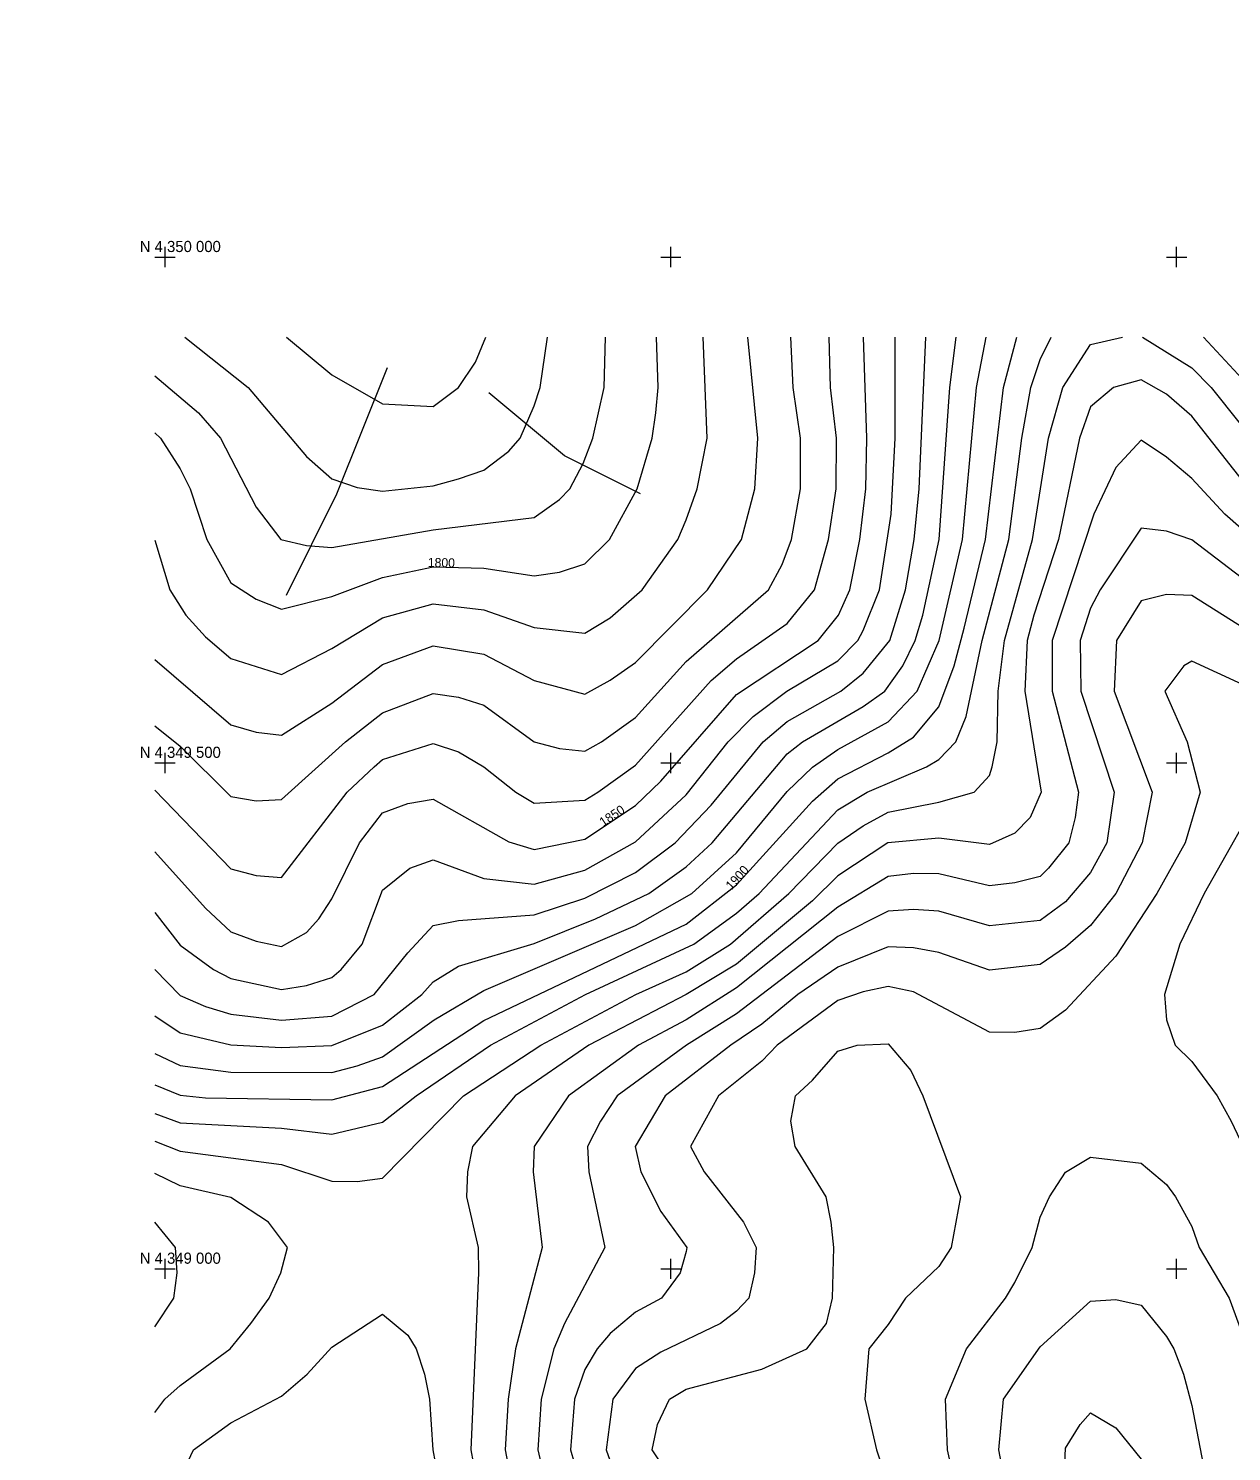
# Model space of a CAD drawing. Header units: metres. Extents: x 732250 to 738810, y 4346021 to 4350226.
# Drawn here: x 732865 to 734054, y 4348819 to 4350226 of the extents above; entities that cross this region are included whole.
import ezdxf
from ezdxf.enums import TextEntityAlignment as Align

# ---------------------------------------------------------------- set-up
doc = ezdxf.new("R2010")
doc.units = ezdxf.units.M
for name, color, linetype in [('GRID-COORDINATES', 8, 'Continuous'), ('STREAM', 150, 'Continuous'), ('TOPO-CONTOUR-MAJOR', 8, 'Continuous'), ('TOPO-CONTOUR-MINOR', 252, 'Continuous'), ('TOPO-TEXT', 8, 'Continuous')]:
    doc.layers.add(name, color=color, linetype=linetype)

msp = doc.modelspace()

# ---------------------------------------------------------------- linework, layer by layer
at = {"layer": 'GRID-COORDINATES'}
for p, q in [((733000, 4349990), (733000, 4350010)), ((733500, 4349990), (733500, 4350010)), ((734000, 4349990), (734000, 4350010)), ((732990, 4350000), (733010, 4350000)), ((733490, 4350000), (733510, 4350000)), ((733990, 4350000), (734010, 4350000)), ((732990, 4349500), (733010, 4349500)), ((733000, 4349490), (733000, 4349510)), ((733490, 4349500), (733510, 4349500)), ((733500, 4349490), (733500, 4349510)), ((733990, 4349500), (734010, 4349500)), ((734000, 4349490), (734000, 4349510)), ((733000, 4348990), (733000, 4349010)), ((733500, 4348990), (733500, 4349010)), ((734000, 4348990), (734000, 4349010)), ((732990, 4349000), (733010, 4349000)), ((733490, 4349000), (733510, 4349000)), ((733990, 4349000), (734010, 4349000))]:
    msp.add_line(p, q, dxfattribs=at)
at = {"layer": 'STREAM'}
for points in [[(733120, 4349666), (733170, 4349766), (733220, 4349891)], [(733470, 4349766), (733395, 4349803.5), (733320, 4349866)]]:
    msp.add_lwpolyline(points, dxfattribs=at)
at = {"layer": 'TOPO-CONTOUR-MAJOR'}
for points in [[(732990, 4349826.2), (732995.6, 4349821), (733015, 4349790.8), (733024.8, 4349771), (733041.2, 4349721), (733065, 4349678.1), (733090, 4349661.9), (733115, 4349652), (733165, 4349664.6), (733215, 4349683.3), (733265, 4349693.7), (733315, 4349692.6), (733365, 4349684.8), (733390, 4349688.5), (733415, 4349696.7), (733439.5, 4349721), (733466.7, 4349771), (733481.6, 4349821), (733485.2, 4349846), (733487.6, 4349871), (733485.7, 4349921)], [(732990, 4349412.3), (733040, 4349356.6), (733065, 4349333), (733090, 4349324), (733115, 4349318.6), (733140, 4349332.5), (733152, 4349346), (733165, 4349365.6), (733192.2, 4349421), (733215, 4349450.7), (733240, 4349459.9), (733265, 4349464.2), (733340, 4349422.1), (733365, 4349414.6), (733415, 4349424.7), (733465, 4349457.8), (733490, 4349482), (733565, 4349567.5), (733645.5, 4349621), (733665.6, 4349646), (733677, 4349671), (733686.7, 4349721), (733692.8, 4349771), (733693.7, 4349821), (733690.3, 4349921)], [(732990, 4349181.8), (733015, 4349171.7), (733040, 4349169.1), (733165, 4349167), (733215, 4349180.3), (733315, 4349245.5), (733515, 4349340.8), (733565, 4349379.4), (733640, 4349462.2), (733665, 4349484.3), (733715, 4349509.9), (733740, 4349525.4), (733765, 4349555.6), (733780.2, 4349596), (733790, 4349633.2), (733811.2, 4349721), (733828.8, 4349871), (733842.1, 4349921)], [(734112.7, 4349646), (734015, 4349720.4), (733990, 4349729.2), (733965, 4349732), (733924.3, 4349671), (733915, 4349652.9), (733904.8, 4349621), (733905.2, 4349571), (733938.4, 4349471), (733930.9, 4349421), (733915, 4349391.8), (733890, 4349362.6), (733865, 4349344.2), (733815, 4349339), (733765, 4349353.5), (733740, 4349355.1), (733715, 4349353.5), (733665, 4349328.3), (733565, 4349252), (733515.6, 4349221), (733447, 4349171), (733430.5, 4349146), (733417.7, 4349121), (733418.9, 4349096), (733434.7, 4349021), (733394.9, 4348946), (733384.2, 4348921), (733371.8, 4348871), (733368.6, 4348821), (733379.9, 4348771)], [(733888, 4348771), (733890, 4348822.8), (733904.5, 4348846), (733915, 4348857.6), (733940, 4348842.8), (733965, 4348811.9)]]:
    msp.add_lwpolyline(points, dxfattribs=at)
at = {"layer": 'TOPO-CONTOUR-MINOR'}
for points in [[(732990, 4349882.8), (733033.1, 4349846), (733054.9, 4349821), (733090, 4349752.9), (733114.6, 4349721), (733140, 4349714.8), (733165, 4349713), (733265, 4349730.3), (733365, 4349742.6), (733390, 4349760.5), (733400.1, 4349771), (733413.4, 4349796), (733423, 4349821), (733434.1, 4349871), (733435.3, 4349921)], [(732990, 4349720.1), (733004.7, 4349671), (733020.5, 4349646), (733040, 4349624.5), (733065, 4349603.4), (733115, 4349587.4), (733165, 4349613.1), (733215, 4349643.3), (733265, 4349657.3), (733315, 4349651.5), (733365, 4349633.8), (733415, 4349628.4), (733440, 4349643.4), (733471.8, 4349671), (733507, 4349721), (733515, 4349740.2), (733526.2, 4349771), (733535.9, 4349821), (733532, 4349921)], [(732990, 4349602.4), (733065, 4349537.8), (733090, 4349530.5), (733115, 4349527.3), (733165, 4349559.1), (733215, 4349597.4), (733265, 4349615.8), (733315, 4349607.4), (733365, 4349581.6), (733415, 4349568.1), (733440, 4349581.7), (733465, 4349599.3), (733536.4, 4349671), (733569.7, 4349721), (733583.1, 4349771), (733586.1, 4349821), (733576.2, 4349921)], [(732990, 4349536.7), (733015, 4349516.5), (733065, 4349466.7), (733090, 4349462.5), (733115, 4349463.9), (733178.5, 4349521), (733215, 4349549.7), (733265, 4349568.6), (733290, 4349565), (733315, 4349557.1), (733365, 4349520.9), (733390, 4349514.2), (733415, 4349511.5), (733431.4, 4349521), (733465, 4349544.9), (733515, 4349600.2), (733596.5, 4349671), (733609.9, 4349696), (733619.4, 4349721), (733628.1, 4349771), (733628.1, 4349821), (733620.9, 4349871), (733618.7, 4349921)], [(732990, 4349473), (733065, 4349395.4), (733090, 4349388.7), (733115, 4349386.8), (733180, 4349471), (733206.7, 4349496), (733215, 4349503.3), (733265, 4349519.2), (733290, 4349510.9), (733315, 4349496.3), (733346.7, 4349471), (733365, 4349460.2), (733415, 4349463.3), (733427.9, 4349471), (733465, 4349497.9), (733540, 4349581.6), (733565, 4349602.8), (733615, 4349637.9), (733642.1, 4349671), (733655.9, 4349721), (733663.6, 4349771), (733663.7, 4349821), (733657.8, 4349871), (733656.6, 4349921)], [(732990, 4349352.2), (733015, 4349320), (733047.9, 4349296), (733065, 4349286.9), (733115, 4349276.1), (733140, 4349280), (733165, 4349287.8), (733174.1, 4349296), (733195, 4349321), (733215, 4349374.3), (733242, 4349396), (733265, 4349404.1), (733315, 4349385.8), (733365, 4349380.2), (733415, 4349394), (733465, 4349422), (733515, 4349468.5), (733556.7, 4349521), (733581.3, 4349546), (733614.7, 4349571), (733665, 4349600.8), (733684.9, 4349621), (733690, 4349630.9), (733706.2, 4349671), (733717.8, 4349746), (733721.8, 4349821), (733721.6, 4349921)], [(732990, 4349295.8), (733015, 4349270.2), (733040, 4349259.2), (733065, 4349251.6), (733115, 4349245.7), (733165, 4349249.7), (733206.9, 4349271), (733240, 4349312.3), (733265, 4349339.3), (733290, 4349344.2), (733365, 4349349.9), (733415, 4349366.2), (733465, 4349391.7), (733504.4, 4349421), (733540, 4349458.3), (733591.3, 4349521), (733615, 4349541), (733668, 4349571), (733690, 4349588.6), (733716.6, 4349621), (733731.9, 4349671), (733740.4, 4349721), (733745.5, 4349771), (733752, 4349921)], [(732990, 4349250), (733015, 4349233.1), (733065, 4349221.3), (733115, 4349218.8), (733165, 4349220.8), (733215, 4349240.8), (733253.9, 4349271), (733265, 4349283.6), (733290, 4349299.2), (733365, 4349321.7), (733425.7, 4349346), (733478.3, 4349371), (733515, 4349397.3), (733540.8, 4349421), (733615, 4349508.9), (733630.2, 4349521), (733690, 4349555.8), (733711.4, 4349571), (733729.2, 4349596), (733741.6, 4349621), (733749, 4349646), (733765.2, 4349721), (733775.8, 4349871), (733781.9, 4349921)], [(732990, 4349212.8), (733015, 4349201), (733065, 4349194.4), (733165, 4349194.1), (733190, 4349200.6), (733215, 4349209.5), (733266.2, 4349246), (733315, 4349275), (733465, 4349339.4), (733520.9, 4349371), (733565, 4349411.3), (733615, 4349471.9), (733640, 4349495.8), (733665, 4349513.4), (733715, 4349540.7), (733743.4, 4349571), (733765.3, 4349621), (733788.4, 4349721), (733802.2, 4349871), (733811.6, 4349921)], [(732990, 4349153.4), (733015, 4349144.2), (733115, 4349139), (733165, 4349133.2), (733215, 4349144.9), (733248.4, 4349171), (733321.6, 4349221), (733415.8, 4349271), (733522.7, 4349321), (733565, 4349351.4), (733587.2, 4349371), (733665, 4349453.5), (733694.2, 4349471), (733752.9, 4349496), (733765, 4349503.4), (733781.8, 4349521), (733791.9, 4349546), (733807.9, 4349621), (733834.2, 4349721), (733847, 4349821), (733855.9, 4349871), (733865, 4349898.9), (733875.9, 4349921)], [(732990, 4349126.3), (733015, 4349116.3), (733115, 4349103), (733165, 4349086.5), (733190, 4349086.2), (733215, 4349089.5), (733294.9, 4349171), (733371.5, 4349221), (733465.3, 4349271), (733515, 4349293.4), (733559, 4349321), (733616.8, 4349371), (733665, 4349420.8), (733690, 4349437.8), (733715, 4349451.5), (733765, 4349461.4), (733799.8, 4349471), (733815, 4349487.6), (733817.7, 4349496), (733822.7, 4349521), (733823.7, 4349571), (733829.8, 4349621), (733857.4, 4349721), (733873.5, 4349821), (733887.6, 4349871), (733915, 4349913.6), (733946.5, 4349921)], [(733019.5, 4349921), (733082.3, 4349871), (733140, 4349802.8), (733165, 4349780.9), (733190, 4349772.2), (733215, 4349768.7), (733265, 4349773.9), (733290, 4349780.7), (733315, 4349789.4), (733340, 4349808.2), (733351.2, 4349821), (733365, 4349853.1), (733370.7, 4349871), (733378.2, 4349921)], [(733120.2, 4349921), (733165, 4349883.6), (733215, 4349855), (733265, 4349852.4), (733290.1, 4349871), (733306.8, 4349896), (733317, 4349921)], [(733966.2, 4349921), (734015, 4349890.4), (734034.3, 4349871), (734090, 4349801)], [(734026.6, 4349921), (734065, 4349879.2)], [(734065, 4349779.3), (734015, 4349842.9), (733990, 4349864.6), (733965, 4349878.6), (733937.7, 4349871), (733915, 4349851.9), (733904, 4349821), (733883.1, 4349721), (733858.8, 4349646), (733852.4, 4349621), (733850, 4349571), (733866.1, 4349471), (733855.1, 4349446), (733840, 4349430.7), (733815, 4349419.5), (733765, 4349425.5), (733714.6, 4349421), (733665, 4349388.3), (733640, 4349363.8), (733565, 4349301.2), (733515, 4349271), (733419.1, 4349221), (733346.2, 4349171), (733303.9, 4349121), (733299, 4349096), (733298.1, 4349071), (733309.4, 4349021), (733310, 4348996), (733302.2, 4348821), (733311.5, 4348771)], [(734104.3, 4349696), (734047.8, 4349746), (734015, 4349781.3), (733990, 4349802.2), (733965, 4349819.1), (733940, 4349792), (733918.2, 4349746), (733877.1, 4349621), (733877.1, 4349571), (733903.1, 4349471), (733899.7, 4349446), (733893.3, 4349421), (733873.5, 4349396), (733865, 4349387.7), (733840, 4349381.5), (733815, 4349378.7), (733765, 4349390.3), (733740, 4349390.7), (733715, 4349387.9), (733665, 4349357.3), (733565, 4349277.7), (733515, 4349246.2), (733468.2, 4349221), (733398.8, 4349171), (733365, 4349121), (733363.9, 4349096), (733372.7, 4349021), (733346.4, 4348921), (733339.3, 4348871), (733336.2, 4348821), (733345.7, 4348771)], [(734115, 4349602.5), (734015, 4349665.6), (733990, 4349666.4), (733965, 4349660.2), (733940.5, 4349621), (733938.3, 4349571), (733975.9, 4349471), (733966, 4349421), (733940, 4349370.8), (733915, 4349339.2), (733890, 4349318), (733865, 4349300.9), (733815, 4349295.3), (733765, 4349312.6), (733740, 4349317.4), (733715, 4349318.3), (733665, 4349298), (733625.6, 4349271), (733590, 4349241.9), (733559.2, 4349221), (733494.4, 4349171), (733464.9, 4349121), (733470.2, 4349096), (733490, 4349056.6), (733515.7, 4349021), (733515, 4349017.2), (733509.3, 4348996), (733490.7, 4348971), (733465, 4348957.1), (733440, 4348935.9), (733427.2, 4348921), (733415, 4348900.6), (733404.7, 4348871), (733400.7, 4348821), (733415.3, 4348771)], [(734090, 4349566.1), (734015, 4349600.6), (734007.2, 4349596), (733988.3, 4349571), (734010.5, 4349521), (734023.2, 4349471), (734008.3, 4349421), (733980.3, 4349371), (733940, 4349309.1), (733890, 4349255.6), (733865, 4349237.4), (733840, 4349233.6), (733815, 4349234), (733740, 4349273.9), (733715, 4349278.9), (733690, 4349273.6), (733665, 4349265.2), (733605, 4349221), (733590, 4349205.3), (733547.2, 4349171), (733519.4, 4349121), (733533, 4349096), (733571.7, 4349046), (733584.5, 4349021), (733582.6, 4348996), (733577.1, 4348971), (733565, 4348958.1), (733549.2, 4348946), (733490, 4348917.6), (733465, 4348901.4), (733442.8, 4348871), (733436, 4348821), (733445, 4348796)], [(734090, 4349482.2), (734027.1, 4349371), (734003.1, 4349321), (733987.9, 4349271), (733990.1, 4349246), (733998.5, 4349221), (734015, 4349204.8), (734040, 4349171), (734054, 4349146), (734065.7, 4349121)], [(733490, 4348808.1), (733481.7, 4348821), (733486.7, 4348846), (733498.7, 4348871), (733515, 4348880.9), (733590, 4348900.9), (733634.5, 4348921), (733653.8, 4348946), (733659.8, 4348971), (733661.1, 4349021), (733658.4, 4349046), (733653.5, 4349071), (733622.9, 4349121), (733618.5, 4349146), (733623.1, 4349171), (733640, 4349186.3), (733665, 4349215.1), (733684.3, 4349221), (733715, 4349222.2), (733737.3, 4349196), (733749.2, 4349171), (733786.2, 4349071), (733777.2, 4349021), (733765, 4349002.2), (733731.9, 4348971), (733715, 4348945), (733695.6, 4348921), (733691.8, 4348871), (733703.3, 4348821), (733719.9, 4348771)], [(733784.8, 4348771), (733773.4, 4348821), (733771.4, 4348871), (733792.2, 4348921), (733830.8, 4348971), (733840, 4348986.6), (733857.2, 4349021), (733865, 4349051), (733874.3, 4349071), (733890, 4349095.6), (733915, 4349110.2), (733965, 4349104.4), (733990, 4349083.2), (733998.9, 4349071), (734015, 4349041.9), (734022.4, 4349021), (734052, 4348971), (734065, 4348935), (734068.3, 4348921), (734069.5, 4348821), (734085.2, 4348721)], [(732990, 4348857.8), (732999.9, 4348871), (733015, 4348884.7), (733064.4, 4348921), (733084.8, 4348946), (733102.8, 4348971), (733114.4, 4348996), (733121, 4349021), (733102.4, 4349046), (733065, 4349070.5), (733015, 4349082.1), (732990, 4349094.2)], [(732990, 4348942.6), (733008.7, 4348971), (733012, 4348996), (733010.3, 4349021), (732990, 4349046.1)], [(733833.8, 4348771), (733824.4, 4348821), (733828.8, 4348871), (733865, 4348922.7), (733915, 4348967.9), (733940, 4348969.5), (733965, 4348964.1), (733990, 4348933), (733997.3, 4348921), (734006.9, 4348896), (734015, 4348864.9), (734042.8, 4348721)], [(733015, 4348792.9), (733028.2, 4348821), (733065, 4348847.8), (733115, 4348874.2), (733140.4, 4348896), (733165, 4348922.4), (733215, 4348955.3), (733240, 4348934.4), (733248.2, 4348921), (733256.5, 4348896), (733261.3, 4348871), (733264.6, 4348821), (733269.3, 4348796)]]:
    msp.add_lwpolyline(points, dxfattribs=at)

# ---------------------------------------------------------------- texts
at = {"layer": 'GRID-COORDINATES'}
for s, p in [('N 4 350 000', (732975, 4350005)), ('N 4 349 500', (732975, 4349505)), ('N 4 349 000', (732975, 4349005))]:
    msp.add_text(s, height=11, dxfattribs=at).set_placement(p)
at = {"layer": 'TOPO-TEXT'}
for s, rotation, p in [('1800', 358.6986, (733273.1, 4349693.5)), ('1850', 33.4653, (733444.3, 4349444.1)), ('1900', 47.8355, (733568.9, 4349383.7))]:
    msp.add_text(s, height=9, rotation=rotation, dxfattribs=at).set_placement(p, align=Align.CENTER)

doc.saveas('drawing.dxf')
